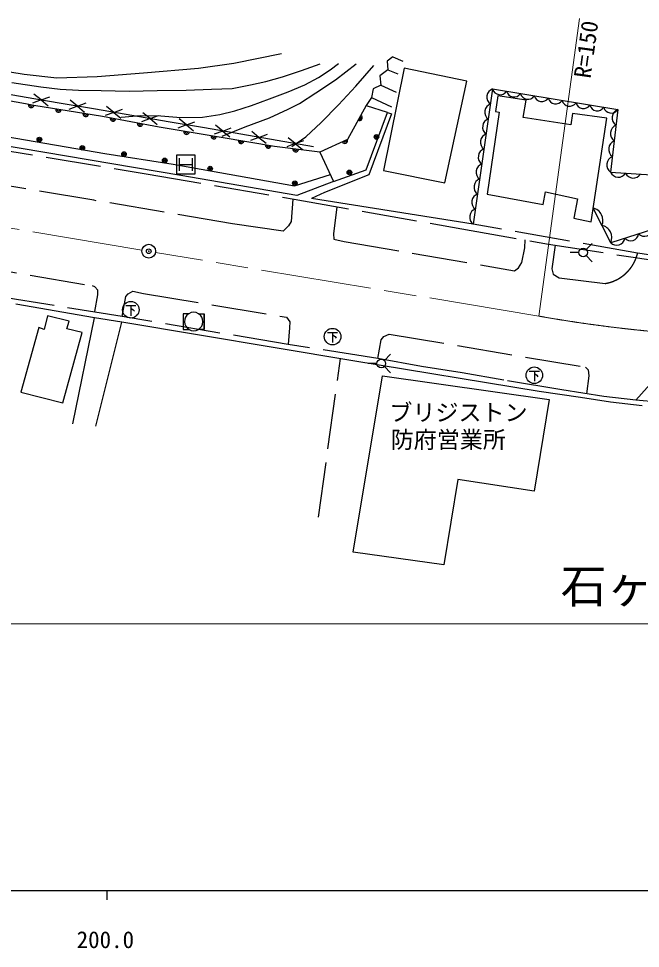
# Model space of a CAD drawing. Units: millimetres, scale not verified. Extents: x 40000 to 680000, y 20000 to 380000.
# Drawn here: x 258428 to 325915, y 198715 to 299659 of the extents above; entities that cross this region are included whole.
import ezdxf
from ezdxf.enums import TextEntityAlignment as Align

# ---------------------------------------------------------------- set-up
doc = ezdxf.new("R2010")
doc.units = ezdxf.units.MM
doc.header["$LTSCALE"] = 1000
doc.header["$PDMODE"] = 32
doc.header["$PDSIZE"] = 500
doc.linetypes.add('CHAIN', pattern=[18.5, 12, -1.5, 3.5, -1.5])
doc.linetypes.add('DASHED', pattern=[7.5, 6, -1.5])
for name, color, linetype, lineweight in [('M-BGD', 7, 'Continuous', 25), ('M-BGD-EXST', 7, 'Continuous', 25), ('M-BMK', 2, 'CHAIN', 13), ('M-BMK-SRVR', 3, 'Continuous', 25), ('M-STR-HTXT', 7, 'Continuous', 13), ('M-TTL-BAND', 7, 'Continuous', 25)]:
    doc.layers.add(name, color=color, linetype=linetype, lineweight=lineweight)
doc.layers.add('M-BMK-HTXT', color=7, linetype='Continuous')
doc.layers.add('M-OTRS', color=6, linetype='Continuous')
doc.styles.add('ＭＳ ゴシック', font='')
doc.styles.get('ＭＳ ゴシック').set_extended_font_data('MS Gothic')

msp = doc.modelspace()

# ---------------------------------------------------------------- linework, layer by layer
at = {"layer": 'M-BGD'}
for p, q in [((281788, 294823), (286951, 295882)), ((277950, 294293), (281788, 294823)), ((292258, 294081), (293144, 294770)), ((299048, 295492), (298425, 295033)), ((298425, 295033), (298491, 294114)), ((299048, 295492), (300131, 295033)), ((255712, 294161), (259021, 293631)), ((266963, 293367), (271993, 293764)), ((271993, 293764), (277950, 294293)), ((287059, 293327), (289126, 294016)), ((289126, 294016), (291160, 294737)), ((290979, 293261), (292258, 294081)), ((292816, 292999), (295079, 294737)), ((295047, 292310), (296982, 294573)), ((298491, 294114), (297638, 293458)), ((300275, 294260), (298034, 283185)), ((298491, 294114), (299606, 293655)), ((307061, 292852), (300275, 294260)), ((259021, 293631), (262595, 293234)), ((262595, 293234), (266963, 293367)), ((283582, 292474), (285255, 292835)), ((285255, 292835), (287059, 293327)), ((289503, 292474), (290979, 293261)), ((290684, 291588), (292816, 292999)), ((297638, 293458), (297736, 292441)), ((304692, 281840), (307061, 292852)), ((259241, 291107), (255295, 291757)), ((257702, 292737), (260851, 292245)), ((260851, 292245), (262950, 292015)), ((262950, 292015), (264918, 291884)), ((264918, 291884), (267378, 291851)), ((267378, 291851), (270429, 291785)), ((270429, 291785), (273480, 291851)), ((273480, 291851), (276628, 291884)), ((276628, 291884), (279351, 291982)), ((279351, 291982), (281614, 292081)), ((281614, 292081), (283582, 292474)), ((287699, 291720), (289503, 292474)), ((293144, 290309), (295047, 292310)), ((296916, 292048), (296719, 291096)), ((297736, 292441), (296916, 292048)), ((297736, 292441), (299409, 291654)), ((309878, 292020), (307765, 277359)), ((309878, 292020), (323450, 289779)), ((259178, 290408), (253635, 291392)), ((262836, 290490), (259241, 291107)), ((260865, 290828), (259927, 290482)), ((260865, 290828), (260096, 291467)), ((260865, 290828), (261803, 291174)), ((260865, 290828), (261634, 290189)), ((264807, 290151), (264038, 290791)), ((283697, 290211), (285665, 290932)), ((285665, 290932), (287699, 291720)), ((288913, 290440), (290684, 291588)), ((296719, 291096), (296162, 290211)), ((296719, 291096), (298917, 290080)), ((310428, 291287), (310185, 289586)), ((313506, 290801), (310428, 291287)), ((313182, 288938), (313506, 290801)), ((260097, 290211), (259178, 290408)), ((267526, 289030), (260097, 290211)), ((266778, 289813), (262836, 290490)), ((264807, 290151), (263869, 289805)), ((264807, 290151), (265745, 290497)), ((264807, 290151), (265576, 289512)), ((270721, 289136), (266778, 289813)), ((268750, 289475), (267981, 290114)), ((268750, 289475), (269688, 289821)), ((281893, 289653), (283697, 290211)), ((285665, 288899), (287699, 289817)), ((287699, 289817), (288913, 290440)), ((291274, 288374), (293144, 290309)), ((296162, 290211), (294128, 286537)), ((296162, 290211), (298425, 289489)), ((323450, 289779), (322682, 282993)), ((273693, 287882), (267526, 289030)), ((268750, 289475), (267811, 289128)), ((268750, 289475), (269519, 288835)), ((269560, 288964), (271659, 289128)), ((274663, 288460), (270721, 289136)), ((271659, 289128), (273857, 289096)), ((272692, 288798), (271754, 288452)), ((272692, 288798), (271923, 289437)), ((272692, 288798), (273630, 289144)), ((272692, 288798), (273461, 288159)), ((273857, 289096), (276022, 288932)), ((276634, 288121), (275865, 288760)), ((276022, 288932), (278383, 288964)), ((278383, 288964), (280253, 289260)), ((280253, 289260), (281893, 289653)), ((283008, 287915), (285665, 288899)), ((296162, 283224), (298458, 289456)), ((298884, 289325), (296457, 282699)), ((298458, 289456), (298884, 289325)), ((310590, 289505), (309294, 280594)), ((310185, 289586), (310590, 289505)), ((318366, 288128), (313182, 288938)), ((318529, 289343), (318366, 288128)), ((322255, 288857), (318529, 289343)), ((320554, 277597), (322255, 288857)), ((280417, 286767), (273693, 287882)), ((278605, 287783), (274663, 288460)), ((276634, 288121), (275696, 287775)), ((276634, 288121), (277572, 288467)), ((276634, 288121), (277403, 287482)), ((282548, 287106), (278605, 287783)), ((280577, 287445), (279808, 288084)), ((280515, 286898), (283008, 287915)), ((280577, 287445), (281515, 287791)), ((289601, 286832), (291274, 288374)), ((257079, 286865), (267805, 285028)), ((280577, 287445), (279638, 287098)), ((286190, 285783), (280417, 286767)), ((280577, 287445), (281346, 286805)), ((286490, 286430), (282548, 287106)), ((284519, 286768), (283581, 286422)), ((284519, 286768), (283750, 287407)), ((284519, 286768), (285457, 287114)), ((284519, 286768), (285288, 286129)), ((288461, 286091), (287692, 286730)), ((288093, 285783), (289601, 286832)), ((276038, 282634), (254586, 286242)), ((291110, 285159), (286190, 285783)), ((290432, 285753), (286490, 286430)), ((288461, 286091), (287523, 285745)), ((288461, 286091), (289399, 286437)), ((288461, 286091), (289230, 285452)), ((294128, 286537), (291110, 285159)), ((267805, 285028), (275218, 283847)), ((291110, 285159), (292619, 281978)), ((275218, 283847), (288371, 281486)), ((288371, 281486), (292275, 282732)), ((296457, 282699), (291635, 280764)), ((292619, 281978), (296162, 283224)), ((298034, 283185), (304692, 281840)), ((322682, 282993), (332381, 282376)), ((288634, 280436), (276038, 282634)), ((315369, 279460), (315612, 280837)), ((315612, 280837), (319096, 280108)), ((307765, 277359), (290208, 280141)), ((309294, 280594), (315369, 279460)), ((319096, 280108), (318691, 278002)), ((322700, 275328), (320778, 279083)), ((318691, 278002), (320554, 277597)), ((331773, 278245), (322700, 275328)), ((266693, 270537), (266442, 270662)), ((267027, 270161), (266693, 270537)), ((266693, 267864), (267027, 269660)), ((267027, 269660), (267027, 270161)), ((270325, 269785), (270826, 270077)), ((266651, 267155), (258112, 268658)), ((269678, 267322), (270075, 269493)), ((261557, 267376), (261191, 265911)), ((263912, 266800), (261557, 267376)), ((263676, 265963), (263912, 266800)), ((264313, 255672), (266651, 267155)), ((269615, 266695), (266651, 267155)), ((266818, 255422), (269615, 266695)), ((294710, 262520), (269615, 266695)), ((260615, 266120), (258653, 259108)), ((261191, 265911), (260615, 266120)), ((263232, 257957), (265325, 265570)), ((265325, 265570), (263676, 265963)), ((314919, 259179), (294710, 262520)), ((294731, 241741), (297919, 260871)), ((297919, 260871), (315999, 258306)), ((258653, 259108), (263232, 257957)), ((319428, 258511), (314919, 259179)), ((322685, 258010), (319428, 258511)), ((315999, 258306), (314381, 248342)), ((326109, 257635), (322685, 258010)), ((306086, 249606), (304594, 240375)), ((314381, 248342), (306086, 249606)), ((304594, 240375), (294731, 241741))]:
    msp.add_line(p, q, dxfattribs=at)
at = {"layer": 'M-BGD', "linetype": 'DASHED'}
for p, q in [((254012, 285848), (272282, 282798)), ((272282, 282798), (288322, 280042)), ((266604, 279929), (256038, 281696)), ((292619, 281978), (288634, 280436)), ((291635, 280764), (290208, 280141)), ((281626, 277393), (266604, 279929)), ((288197, 280064), (288003, 277623)), ((288322, 280042), (306527, 276828)), ((292962, 279223), (292613, 276279)), ((288003, 277623), (287734, 277162)), ((287158, 276586), (281626, 277393)), ((287734, 277162), (287158, 276586)), ((306527, 276828), (315941, 275188)), ((325616, 274204), (307765, 277359)), ((292613, 276279), (292652, 275703)), ((292652, 275703), (293766, 275472)), ((313360, 274780), (313425, 275626)), ((293766, 275472), (312246, 272283)), ((313053, 273167), (313360, 274780)), ((315941, 275188), (325125, 273744)), ((316663, 275074), (316318, 272475)), ((244897, 274336), (266442, 270662)), ((325125, 273744), (334343, 272400)), ((335240, 272783), (325616, 274204)), ((312246, 272283), (312668, 272591)), ((312668, 272591), (313053, 273167)), ((316318, 272475), (316433, 271899)), ((316433, 271899), (317087, 271515)), ((317087, 271515), (322081, 270900)), ((270075, 269493), (270325, 269785)), ((270826, 270077), (271995, 269827)), ((271995, 269827), (287507, 267238)), ((269678, 267322), (256087, 269493)), ((287674, 264273), (269678, 267322)), ((287507, 267238), (287883, 266737)), ((287883, 266737), (287841, 266069)), ((287841, 266069), (287674, 264273)), ((297403, 262770), (297779, 264775)), ((297779, 264775), (298071, 265150)), ((298071, 265150), (298655, 265401)), ((298655, 265401), (319971, 261810)), ((297403, 262770), (287674, 264273)), ((290977, 245517), (293350, 262746)), ((302157, 261876), (297403, 262770)), ((306571, 261184), (302157, 261876)), ((319971, 261810), (320263, 261518)), ((320263, 261518), (320305, 260891)), ((311104, 260396), (306571, 261184)), ((320305, 260891), (320077, 258934)), ((325420, 258249), (327877, 260993)), ((317403, 259370), (311104, 260396)), ((321936, 258631), (317403, 259370)), ((325420, 258249), (321936, 258631)), ((327854, 258034), (325420, 258249))]:
    msp.add_line(p, q, dxfattribs=at)
at = {"layer": 'M-BGD'}
for centre, radius in [((297276, 286809), 150), ((297276, 286809), 75), ((260684, 286523), 150), ((260684, 286523), 75), ((265345, 285632), 150), ((265345, 285632), 75), ((269868, 284947), 150), ((269868, 284947), 75), ((274289, 284261), 150), ((274289, 284261), 75), ((279224, 283370), 150), ((279224, 283370), 75), ((294334, 282956), 150), ((294334, 282956), 75), ((288409, 281794), 150), ((288409, 281794), 75)]:
    msp.add_circle(centre, radius, dxfattribs=at)
for centre, radius, start, end in [((310183, 291144), 927, 109.23282, 234.36689), ((310686, 292225), 834, 194.23488, 327.01583), ((312194, 291976), 834, 194.23488, 327.01583), ((313702, 291727), 834, 194.23488, 327.01583), ((315210, 291478), 834, 194.23488, 327.01583), ((316718, 291229), 834, 194.23488, 327.01583), ((318226, 290980), 834, 194.23488, 327.01583), ((259792, 290288), 300, 170.21084, 350.21084), ((259792, 290288), 150, 170.21084, 350.21084), ((262750, 289789), 300, 170.96893, 350.96893), ((262750, 289789), 150, 170.96893, 350.96893), ((309948, 289515), 927, 109.23282, 234.36689), ((319734, 290731), 834, 194.23488, 327.01583), ((321242, 290482), 834, 194.23488, 327.01583), ((322750, 290233), 834, 194.23488, 327.01583), ((323830, 288877), 979, 112.82632, 234.25604), ((265713, 289318), 300, 170.96893, 350.96893), ((265713, 289318), 150, 170.96893, 350.96893), ((268670, 288817), 300, 169.45397, 349.45397), ((268670, 288817), 150, 169.45397, 349.45397), ((295427, 288884), 300, 241.03234, 61.03234), ((295427, 288884), 150, 241.03234, 61.03234), ((309714, 287886), 927, 109.23282, 234.36689), ((271619, 288268), 300, 169.45397, 349.45397), ((271619, 288268), 150, 169.45397, 349.45397), ((323638, 287180), 979, 112.82632, 234.25604), ((276652, 287391), 300, 170.58301, 350.58301), ((276652, 287391), 150, 170.58301, 350.58301), ((279612, 286900), 300, 170.58301, 350.58301), ((279612, 286900), 150, 170.58301, 350.58301), ((309479, 286257), 927, 109.23282, 234.36689), ((282570, 286400), 300, 170.32664, 350.32664), ((282570, 286400), 150, 170.32664, 350.32664), ((285527, 285896), 300, 170.32664, 350.32664), ((285527, 285896), 150, 170.32664, 350.32664), ((293839, 286405), 300, 204.53773, 24.53773), ((293839, 286405), 150, 204.53773, 24.53773), ((323446, 285484), 979, 112.82632, 234.25604), ((288499, 285490), 300, 172.78098, 352.78098), ((288499, 285490), 150, 172.78098, 352.78098), ((309244, 284628), 927, 109.23282, 234.36689), ((323253, 283787), 979, 112.82632, 234.25604), ((309009, 282999), 927, 109.23282, 234.36689), ((323516, 283346), 906, 202.98251, 329.74212), ((325132, 283244), 906, 202.98251, 329.74212), ((308775, 281370), 927, 109.23282, 234.36689), ((308540, 279741), 927, 109.23282, 234.36689), ((308305, 278113), 927, 109.23282, 234.36689), ((320491, 277752), 1362, 336.37326, 77.84299), ((321453, 275874), 1362, 336.37326, 77.84299), ((326364, 276906), 881, 223.43056, 352.20722), ((323340, 275934), 881, 223.43056, 352.20722), ((324852, 276420), 881, 223.43056, 352.20722)]:
    msp.add_arc(centre, radius, start, end, dxfattribs=at)
at = {"layer": 'M-BGD', "linetype": 'DASHED'}
msp.add_arc((321381, 275192), 4348, 279.26744, 346.87139, dxfattribs=at)
at = {"layer": 'M-BGD'}
for p in [(260684, 286523), (297276, 286809), (265345, 285632), (269868, 284947), (274289, 284261), (279224, 283370), (294334, 282956), (288409, 281794)]:
    msp.add_point(p, dxfattribs=at)
at = {"layer": 'M-BGD-EXST'}
for p, q in [((277577, 284819), (275577, 284819)), ((275577, 284819), (275577, 282819)), ((277577, 282819), (277577, 284819)), ((275886, 283122), (275886, 284522)), ((275886, 283822), (277286, 283822)), ((277288, 283116), (277288, 284516)), ((275577, 282819), (277577, 282819)), ((320027, 274590), (320693, 275256)), ((319222, 274256), (318279, 274256)), ((320027, 273923), (320693, 273256)), ((270063, 268500), (271151, 268500)), ((270607, 268500), (270607, 267405)), ((270610, 268237), (270871, 268049)), ((270871, 268049), (270991, 267886)), ((276294, 267618), (276294, 265912)), ((276896, 267618), (276294, 267618)), ((276294, 267618), (276294, 265912)), ((277971, 267618), (278567, 267618)), ((278567, 265912), (278567, 267618)), ((278567, 267618), (278567, 265912)), ((276294, 265912), (276927, 265912)), ((278567, 265912), (277941, 265912)), ((291961, 265581), (293049, 265581)), ((292505, 265581), (292505, 264485)), ((292508, 265317), (292769, 265129)), ((292769, 265129), (292889, 264966)), ((298129, 262546), (298795, 263212)), ((297324, 262212), (296381, 262212)), ((298129, 261879), (298795, 261212)), ((313860, 261383), (314948, 261383)), ((314404, 261383), (314404, 260288)), ((314406, 261120), (314667, 260932)), ((314667, 260932), (314787, 260769))]:
    msp.add_line(p, q, dxfattribs=at)
for centre, radius in [((319693, 274256), 471), ((270605, 268052), 900), ((292503, 265132), 900), ((297795, 262212), 471), ((314401, 260935), 900)]:
    msp.add_circle(centre, radius, dxfattribs=at)
for start, end in [(122.52535, 239.54295), (57.47465, 122.52535), (300.45706, 57.47464), (239.54294, 300.45706)]:
    msp.add_arc((277434, 266774), 1000, start, end, dxfattribs=at)
at = {"layer": 'M-BMK'}
for p, q in [((271810, 274527), (174773, 290759)), ((314887, 267360), (273290, 274280))]:
    msp.add_line(p, q, dxfattribs=at)
msp.add_arc((341365, 416369), 151344, 259.92405, 281.2624, dxfattribs=at)
at = {"layer": 'M-BMK-SRVR'}
msp.add_circle((272550, 274403), 750, dxfattribs=at)
at = {"layer": 'M-OTRS'}
msp.add_point((272550, 274403), dxfattribs=at)
at = {"layer": 'M-STR-HTXT'}
for p, q in [((314887, 267360), (319308, 299659)), ((70794, 233954), (343649, 233954))]:
    msp.add_line(p, q, dxfattribs=at)
at = {"layer": 'M-TTL-BAND'}
for p, q in [((40000, 205000), (579000, 205000)), ((268000, 205000), (268000, 204000))]:
    msp.add_line(p, q, dxfattribs=at)

# ---------------------------------------------------------------- texts
at = {"layer": 'M-BGD-EXST', "style": 'ＭＳ ゴシック'}
msp.add_text('R=150', height=1833, rotation=82.057, dxfattribs=at).set_placement((321043, 293027), align=Align.BOTTOM_LEFT)
for s, p in [('ブリジストン', (298670, 255428)), ('防府営業所', (298813, 252482))]:
    msp.add_text(s, height=1833, dxfattribs=at).set_placement(p, align=Align.BOTTOM_LEFT)
at = {"layer": 'M-BMK-HTXT', "style": 'ＭＳ ゴシック'}
msp.add_text('石ヶ口', height=3666, dxfattribs=at).set_placement((317265, 235125), align=Align.BOTTOM_LEFT)
at = {"layer": 'M-TTL-BAND', "style": 'ＭＳ ゴシック'}
msp.add_text('200.0', height=1833, dxfattribs=at).set_placement((267844, 198195), align=Align.BOTTOM_CENTER)

doc.saveas('drawing.dxf')
